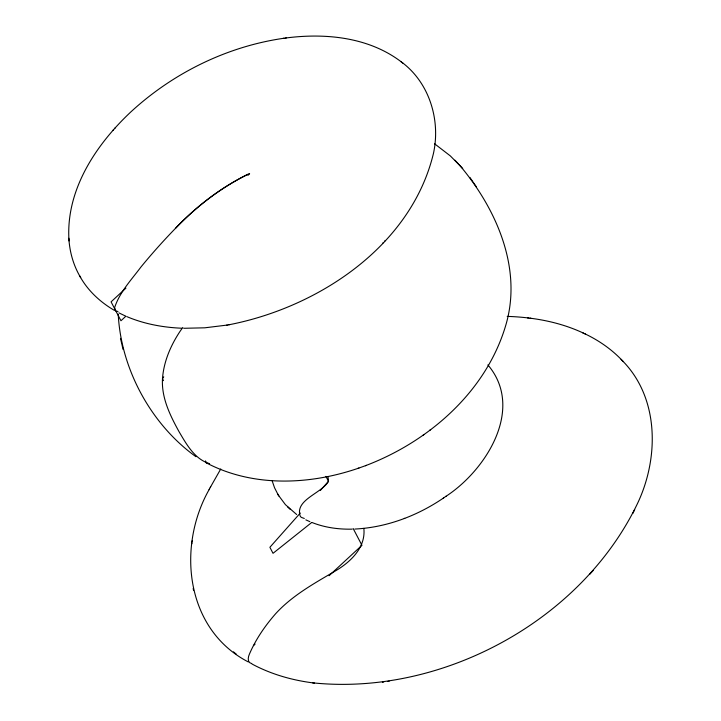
<?xml version="1.0" encoding="UTF-8"?>
<svg xmlns="http://www.w3.org/2000/svg" width="721" height="721" viewBox="0 0 721 721"><rect width="100%" height="100%" fill="white"/><g stroke="black" fill="none" stroke-linecap="round" stroke-linejoin="round"><path stroke-width="1.08" d="M209.559 488.829C176.627 546.103 185.189 629.298 248.312 661.941M192.128 541.651L192.291 540.597M191.804 543.823L191.966 542.76M312.563 682.823C441.829 696.261 581.568 620.799 637.779 502.916C658.994 457.79 659.273 398.073 622.457 360.761M632.777 513.487L634.696 509.594M210.253 487.459L220.761 468.956M209.126 489.685L210.676 486.612M363.844 528.349C365.98 547.924 349.919 562.614 334.436 571.501C313.644 583.749 292.104 595.663 275.647 613.706C265.058 625.801 255.757 639.302 249.412 654.136C247.916 657.282 247.132 662.734 251.701 663.599M163.739 376.822L162.486 378.678C161.342 397.731 170.075 415.377 179.006 431.618C186.433 444.19 194.661 459.295 209.613 463.639M284.11 38.231C227.061 46.387 173.004 73.019 130.735 112.025C95.956 144.687 66.017 189.686 68.928 239.3M300.287 513.037L269.879 547.293L273.025 553.313L311.589 522.59M320.322 490.478L328.479 481.286L328.028 476.806M113.125 130.177L113.621 129.618M114.594 128.527L115.081 127.978M589.544 574.493L593.248 570.437M228.827 324.792C318.222 307.479 411.24 246.203 433.483 153.294C440.801 119.731 429.148 81.879 400.732 61.456C367.566 36.501 323.305 32.724 283.389 38.33M382.959 242.923L383.401 242.454M384.491 241.319L384.951 240.841M117.992 311.418L116.018 311.301L114.549 307.849C119.587 292.185 131.33 279.892 141.001 266.941A455.348 321.088 -60.7 0 1 175.41 228.431C196.346 206.521 220.608 187.73 247.862 174.356M175.41 228.431C196.743 206.062 221.617 187.027 249.493 173.527M125.923 288.13L111.079 301.856L120.966 320.755L125.914 316.177M247.97 175.311L249.619 173.788M253.431 645.637L255.072 644.114M329.064 575.718L361.951 545.319L353.191 528.556M365.43 465.712C429.121 441.567 486.738 391.215 506.061 324.288C522.482 267.347 495.76 207.756 459.223 164.758M423.182 435.114L424.02 434.502M429.608 430.392L430.662 429.626M445.659 496.517C485.882 470.48 525.077 408.735 487.883 364.907M354.84 529.052C386.627 527.475 417.486 515.785 443.649 497.914M443.289 498.175L446.074 496.228M404.283 518.489L404.76 518.309M205.584 462.458C252.512 487.558 309.733 485.062 358.905 468.055M357.679 468.497L366.412 465.351M183.711 328.289L204.8 327.812L227.268 325.063M226.619 325.18L229.458 324.684M382.391 682.228L383.752 682.03M387.889 681.408L389.187 681.219M285.561 38.033L286.3 37.934M352.199 529.142C338.537 529.457 324.711 527.574 311.977 522.491M507.196 316.384C533.351 317.222 559.739 321.954 583.532 333.165M181.656 328.217C162.937 327.433 144.155 323.963 126.851 316.627M527.484 317.862L528.421 317.979M529.953 318.168L530.899 318.294M314.419 683.066C292.735 680.435 271.339 674.396 252.053 664.041M304.298 518.48L301.333 517.363A14.447 10.184 -60.7 0 1 300.233 516.191C294.574 499.734 321.881 493.353 328.479 481.286L325.919 476.392M309.886 521.662L305.848 519.868M125.238 315.924L118.974 312.905M584.551 333.652C599.034 340.465 612.408 349.802 623.259 361.609M582.568 332.714L585.515 334.111M114.486 310.436C100.507 302.324 88.151 290.996 80.193 276.819M434.538 143.749L450.31 155.898L462.711 168.489M195.95 456.699C151.194 424.633 120.984 369.152 118.226 314.239M296.655 514.515L285.435 504.664L278.342 495.165M233.424 651.856L234.424 652.613M235.073 653.109L236.064 653.857M400.732 61.456L401.57 62.114M402.012 62.466L402.85 63.124M287.553 506.809L290.275 509.405M621.078 359.319L621.881 360.158M454.951 160.197L458.412 163.892M469.867 177.438L472.904 181.809M473.4 182.557L476.446 186.946M272.187 480.898L274.539 487.757L278.108 494.759M277.603 493.912L278.847 496.003M68.846 238.236C69.613 251.539 73.227 264.751 79.914 276.314M79.427 275.467L80.689 277.666M163.514 380.652L162.486 378.678C163.703 361.843 170.489 345.918 179.664 331.921A84.573 59.636 -60.7 0 1 182.819 327.46M205.476 460.917L206.512 462.891M120.488 338.347L121.633 343.286M121.903 344.431L123.048 349.415M193.165 588.525L193.598 590.472M68.973 239.859L69.054 240.931"/></g></svg>
